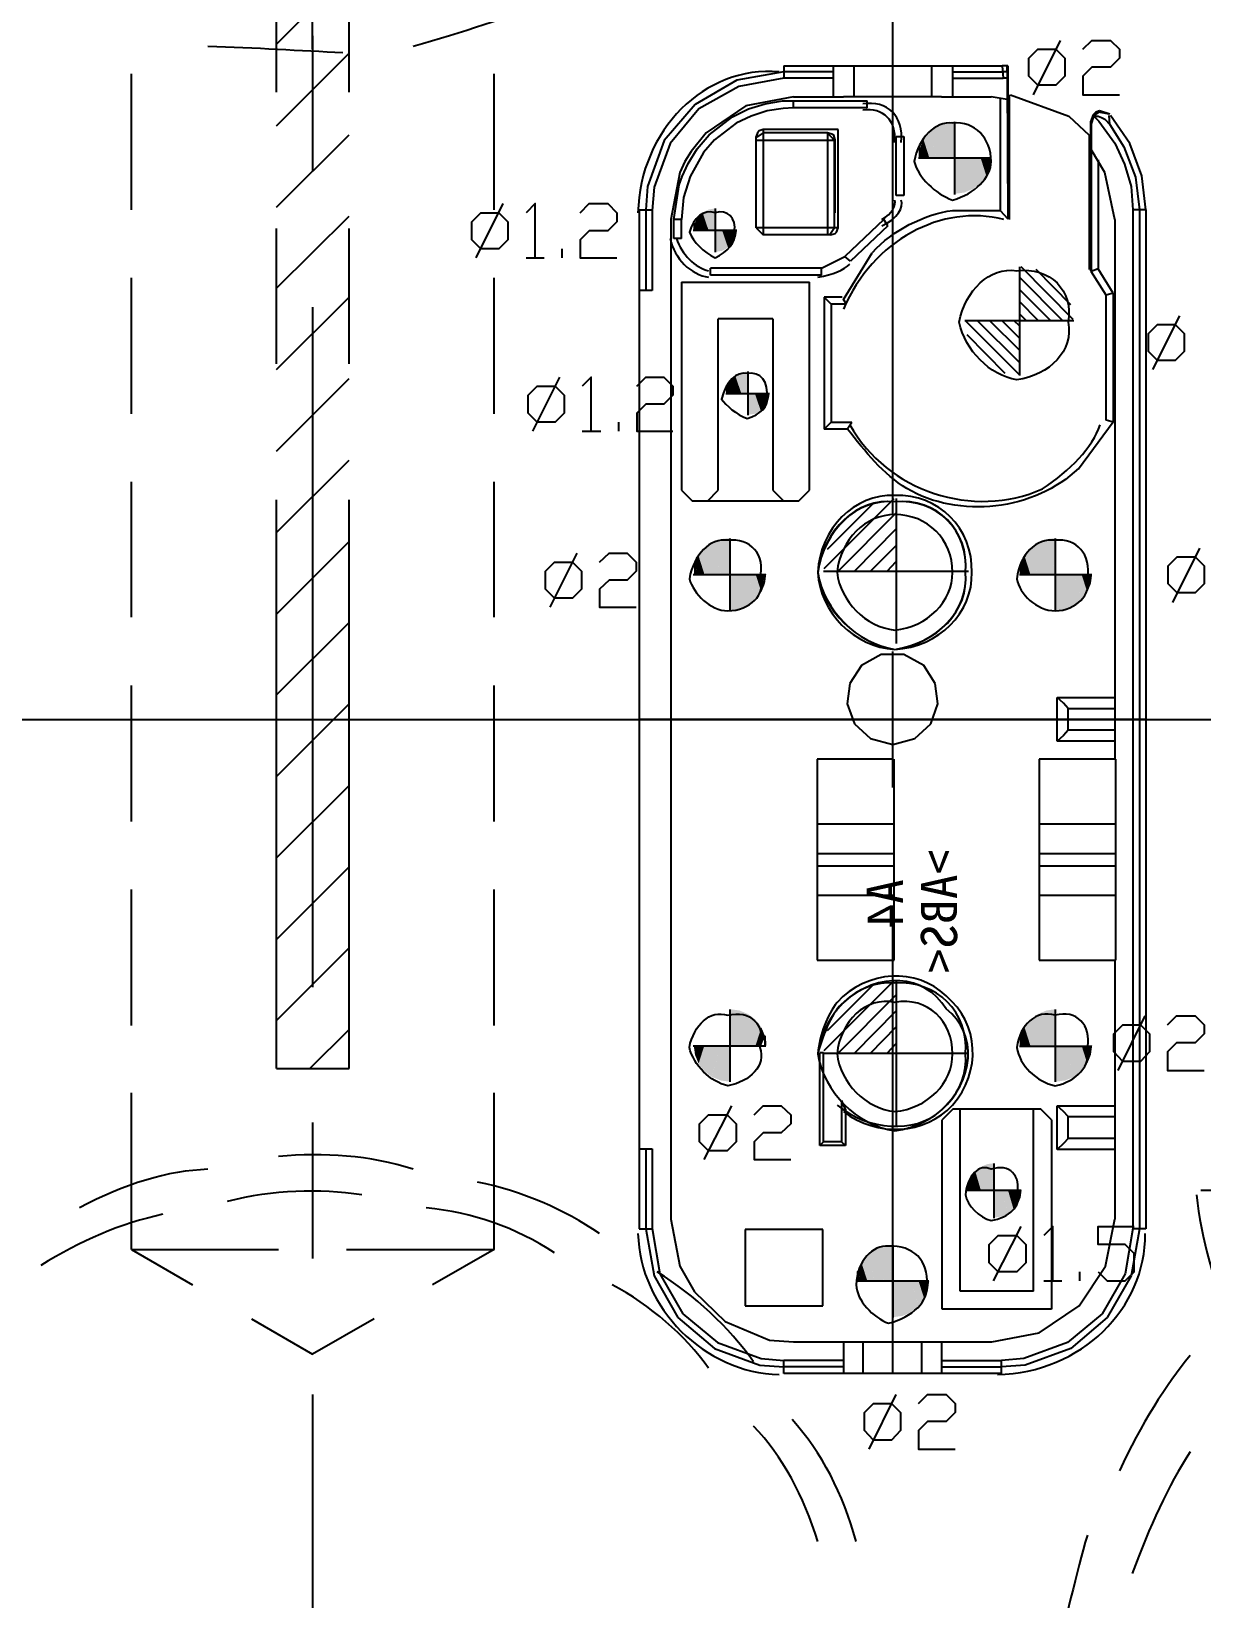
# Model space of a CAD drawing. Header units: millimetres. Extents: x 0 to 1170, y 491 to 1318.
# Drawn here: x 230.1 to 262.43, y 1083.93 to 1127.24 of the extents above; entities that cross this region are included whole.
import ezdxf

# ---------------------------------------------------------------- set-up
doc = ezdxf.new("R2010")
doc.units = ezdxf.units.MM
doc.styles.add('PDF SimSun', font='simsun.ttc')

# ---------------------------------------------------------------- blocks, each defined once
blk = doc.blocks.new('AHH1270-500010_1')
at = {"transparency": 33554687}
for points in [[(255.354, 1123.753), (255.355, 1124.72), (255.112, 1124.619)], [(255.354, 1123.753), (255.614, 1123.754), (255.355, 1124.72)], [(255.614, 1123.753), (255.614, 1124.754), (255.355, 1124.72)], [(254.747, 1123.753), (254.747, 1124.254), (254.646, 1124.013)], [(254.906, 1123.753), (254.906, 1124.462), (254.747, 1124.254)], [(254.747, 1123.753), (254.906, 1123.754), (254.747, 1124.254)], [(255.113, 1123.753), (255.112, 1124.619), (254.906, 1124.462)], [(254.906, 1123.753), (255.112, 1123.754), (254.906, 1124.462)], [(255.113, 1123.753), (255.355, 1123.754), (255.112, 1124.619)], [(254.646, 1123.753), (254.747, 1123.754), (254.646, 1124.013)], [(255.614, 1122.752), (255.873, 1122.786), (255.614, 1123.754)], [(255.873, 1122.786), (255.873, 1123.754), (255.614, 1123.754)], [(255.873, 1122.786), (256.114, 1122.887), (255.873, 1123.754)], [(256.114, 1122.886), (256.114, 1123.754), (255.873, 1123.754)], [(256.114, 1122.886), (256.322, 1123.045), (256.114, 1123.754)], [(256.322, 1123.045), (256.322, 1123.754), (256.114, 1123.754)], [(256.322, 1123.045), (256.481, 1123.252), (256.322, 1123.754)], [(256.481, 1123.252), (256.481, 1123.754), (256.322, 1123.754)], [(256.481, 1123.252), (256.581, 1123.493), (256.481, 1123.754)], [(256.581, 1123.494), (256.581, 1123.754), (256.481, 1123.754)], [(256.581, 1123.494), (256.614, 1123.754), (256.581, 1123.754)], [(248.509, 1121.747), (248.51, 1122.099), (248.425, 1121.933)], [(248.509, 1121.747), (248.643, 1121.746), (248.51, 1122.099)], [(248.642, 1121.747), (248.643, 1122.232), (248.51, 1122.099)], [(248.642, 1121.747), (248.809, 1121.746), (248.643, 1122.232)], [(248.81, 1121.747), (248.809, 1122.317), (248.643, 1122.232)], [(248.995, 1121.747), (248.996, 1122.348), (248.809, 1122.317)], [(248.81, 1121.747), (248.996, 1121.746), (248.809, 1122.317)], [(248.424, 1121.747), (248.51, 1121.746), (248.425, 1121.933)], [(248.995, 1121.146), (249.182, 1121.175), (248.996, 1121.746)], [(249.181, 1121.175), (249.182, 1121.746), (248.996, 1121.746)], [(249.181, 1121.175), (249.349, 1121.261), (249.182, 1121.746)], [(249.348, 1121.261), (249.349, 1121.746), (249.182, 1121.746)], [(249.348, 1121.261), (249.482, 1121.393), (249.349, 1121.746)], [(249.481, 1121.394), (249.482, 1121.746), (249.349, 1121.746)], [(249.481, 1121.394), (249.567, 1121.562), (249.482, 1121.746)], [(249.567, 1121.561), (249.567, 1121.746), (249.482, 1121.746)], [(249.567, 1121.561), (249.597, 1121.746), (249.567, 1121.746)], [(249.713, 1117.244), (249.712, 1117.815), (249.545, 1117.73)], [(249.898, 1117.244), (249.898, 1117.845), (249.712, 1117.815)], [(249.713, 1117.244), (249.898, 1117.244), (249.712, 1117.815)], [(249.412, 1117.244), (249.412, 1117.597), (249.327, 1117.43)], [(249.327, 1117.244), (249.412, 1117.244), (249.327, 1117.43)], [(249.545, 1117.244), (249.545, 1117.73), (249.412, 1117.597)], [(249.412, 1117.244), (249.545, 1117.244), (249.412, 1117.597)], [(249.545, 1117.244), (249.712, 1117.244), (249.545, 1117.73)], [(249.898, 1116.643), (250.084, 1116.673), (249.898, 1117.244)], [(250.084, 1116.673), (250.084, 1117.244), (249.898, 1117.244)], [(250.084, 1116.673), (250.251, 1116.758), (250.084, 1117.244)], [(250.251, 1116.758), (250.251, 1117.244), (250.084, 1117.244)], [(250.251, 1116.758), (250.384, 1116.891), (250.251, 1117.244)], [(250.384, 1116.891), (250.384, 1117.244), (250.251, 1117.244)], [(250.384, 1116.891), (250.469, 1117.057), (250.384, 1117.244)], [(250.47, 1117.058), (250.469, 1117.244), (250.384, 1117.244)], [(250.47, 1117.058), (250.499, 1117.244), (250.469, 1117.244)], [(248.901, 1112.242), (248.902, 1113.108), (248.694, 1112.95)], [(248.901, 1112.242), (249.143, 1112.241), (248.902, 1113.108)], [(249.143, 1112.242), (249.143, 1113.209), (248.902, 1113.108)], [(249.402, 1112.242), (249.402, 1113.243), (249.143, 1113.209)], [(249.143, 1112.242), (249.402, 1112.241), (249.143, 1113.209)], [(257.905, 1112.242), (257.905, 1113.108), (257.698, 1112.95)], [(258.146, 1112.242), (258.146, 1113.209), (257.905, 1113.108)], [(257.905, 1112.242), (258.146, 1112.241), (257.905, 1113.108)], [(258.405, 1112.242), (258.405, 1113.243), (258.146, 1113.209)], [(258.146, 1112.242), (258.405, 1112.241), (258.146, 1113.209)], [(248.535, 1112.242), (248.535, 1112.743), (248.435, 1112.502)], [(248.694, 1112.242), (248.694, 1112.95), (248.535, 1112.743)], [(248.535, 1112.242), (248.694, 1112.241), (248.535, 1112.743)], [(248.694, 1112.242), (248.902, 1112.241), (248.694, 1112.95)], [(257.538, 1112.242), (257.538, 1112.743), (257.439, 1112.502)], [(257.697, 1112.242), (257.698, 1112.95), (257.538, 1112.743)], [(257.538, 1112.242), (257.698, 1112.241), (257.538, 1112.743)], [(257.697, 1112.242), (257.905, 1112.241), (257.698, 1112.95)], [(248.435, 1112.242), (248.535, 1112.241), (248.435, 1112.502)], [(249.402, 1111.24), (249.661, 1111.274), (249.402, 1112.241)], [(249.661, 1111.274), (249.661, 1112.241), (249.402, 1112.241)], [(249.661, 1111.274), (249.902, 1111.374), (249.661, 1112.241)], [(249.902, 1111.374), (249.902, 1112.241), (249.661, 1112.241)], [(249.902, 1111.374), (250.109, 1111.533), (249.902, 1112.241)], [(250.11, 1111.534), (250.109, 1112.241), (249.902, 1112.241)], [(250.11, 1111.534), (250.269, 1111.741), (250.109, 1112.241)], [(250.269, 1111.741), (250.269, 1112.241), (250.109, 1112.241)], [(250.269, 1111.741), (250.368, 1111.982), (250.269, 1112.241)], [(250.369, 1111.983), (250.368, 1112.241), (250.269, 1112.241)], [(250.369, 1111.983), (250.404, 1112.241), (250.368, 1112.241)], [(257.438, 1112.242), (257.538, 1112.241), (257.439, 1112.502)], [(258.405, 1111.24), (258.664, 1111.274), (258.405, 1112.241)], [(258.664, 1111.274), (258.664, 1112.241), (258.405, 1112.241)], [(258.664, 1111.274), (258.906, 1111.374), (258.664, 1112.241)], [(258.906, 1111.374), (258.906, 1112.241), (258.664, 1112.241)], [(258.906, 1111.374), (259.113, 1111.533), (258.906, 1112.241)], [(259.113, 1111.534), (259.113, 1112.241), (258.906, 1112.241)], [(259.113, 1111.534), (259.273, 1111.741), (259.113, 1112.241)], [(259.272, 1111.741), (259.273, 1112.241), (259.113, 1112.241)], [(259.272, 1111.741), (259.372, 1111.982), (259.273, 1112.241)], [(259.372, 1111.983), (259.372, 1112.241), (259.273, 1112.241)], [(259.372, 1111.983), (259.407, 1112.241), (259.372, 1112.241)], [(249.402, 1099.219), (249.661, 1100.187), (249.402, 1100.221)], [(249.661, 1099.219), (249.661, 1100.187), (249.402, 1099.219)], [(249.661, 1099.219), (249.902, 1100.086), (249.661, 1100.187)], [(249.902, 1099.219), (249.902, 1100.086), (249.661, 1099.219)], [(249.902, 1099.219), (250.109, 1099.928), (249.902, 1100.086)], [(257.905, 1099.219), (257.905, 1100.086), (257.698, 1099.928)], [(258.146, 1099.219), (258.146, 1100.187), (257.905, 1100.086)], [(257.905, 1099.219), (258.146, 1099.219), (257.905, 1100.086)], [(258.405, 1099.219), (258.405, 1100.221), (258.146, 1100.187)], [(258.146, 1099.219), (258.405, 1099.219), (258.146, 1100.187)], [(250.11, 1099.219), (250.109, 1099.928), (249.902, 1099.219)], [(250.11, 1099.219), (250.269, 1099.721), (250.109, 1099.928)], [(250.269, 1099.219), (250.269, 1099.721), (250.109, 1099.219)], [(250.269, 1099.219), (250.368, 1099.478), (250.269, 1099.721)], [(257.538, 1099.219), (257.538, 1099.721), (257.439, 1099.478)], [(257.697, 1099.219), (257.698, 1099.928), (257.538, 1099.721)], [(257.538, 1099.219), (257.698, 1099.219), (257.538, 1099.721)], [(257.697, 1099.219), (257.905, 1099.219), (257.698, 1099.928)], [(248.435, 1098.96), (248.435, 1099.219), (248.4, 1099.219)], [(248.535, 1098.719), (248.535, 1099.219), (248.435, 1098.96)], [(248.435, 1098.96), (248.535, 1099.219), (248.435, 1099.219)], [(248.694, 1098.511), (248.694, 1099.219), (248.535, 1098.719)], [(248.535, 1098.719), (248.694, 1099.219), (248.535, 1099.219)], [(248.901, 1098.352), (248.902, 1099.219), (248.694, 1098.511)], [(248.694, 1098.511), (248.902, 1099.219), (248.694, 1099.219)], [(248.901, 1098.352), (249.143, 1099.219), (248.902, 1099.219)], [(249.143, 1098.252), (249.143, 1099.219), (248.902, 1098.351)], [(249.402, 1098.218), (249.402, 1099.219), (249.143, 1098.252)], [(249.143, 1098.252), (249.402, 1099.219), (249.143, 1099.219)], [(250.369, 1099.219), (250.404, 1099.219), (250.368, 1099.478)], [(257.438, 1099.219), (257.538, 1099.219), (257.439, 1099.478)], [(258.405, 1098.218), (258.664, 1098.252), (258.405, 1099.219)], [(258.664, 1098.252), (258.664, 1099.219), (258.405, 1099.219)], [(258.664, 1098.252), (258.906, 1098.351), (258.664, 1099.219)], [(258.906, 1098.352), (258.906, 1099.219), (258.664, 1099.219)], [(258.906, 1098.352), (259.113, 1098.511), (258.906, 1099.219)], [(259.113, 1098.511), (259.113, 1099.219), (258.906, 1099.219)], [(259.113, 1098.511), (259.273, 1098.719), (259.113, 1099.219)], [(259.272, 1098.719), (259.273, 1099.219), (259.113, 1099.219)], [(259.272, 1098.719), (259.372, 1098.96), (259.273, 1099.219)], [(259.372, 1098.96), (259.372, 1099.219), (259.273, 1099.219)], [(259.372, 1098.96), (259.407, 1099.219), (259.372, 1099.219)], [(256.176, 1095.216), (256.176, 1095.746), (256.057, 1095.592)], [(256.332, 1095.216), (256.332, 1095.867), (256.176, 1095.746)], [(256.176, 1095.216), (256.332, 1095.216), (256.176, 1095.746)], [(256.513, 1095.216), (256.513, 1095.941), (256.332, 1095.867)], [(256.332, 1095.216), (256.513, 1095.216), (256.332, 1095.867)], [(256.707, 1095.216), (256.706, 1095.966), (256.513, 1095.941)], [(256.513, 1095.216), (256.706, 1095.216), (256.513, 1095.941)], [(256.057, 1095.216), (256.057, 1095.592), (255.981, 1095.409)], [(255.982, 1095.216), (256.057, 1095.216), (255.981, 1095.409)], [(256.057, 1095.216), (256.176, 1095.216), (256.057, 1095.592)], [(256.707, 1094.465), (256.902, 1094.491), (256.706, 1095.216)], [(256.901, 1094.49), (256.902, 1095.216), (256.706, 1095.216)], [(256.901, 1094.49), (257.082, 1094.565), (256.902, 1095.216)], [(257.083, 1094.565), (257.082, 1095.216), (256.902, 1095.216)], [(257.083, 1094.565), (257.238, 1094.684), (257.082, 1095.216)], [(257.238, 1094.685), (257.238, 1095.216), (257.082, 1095.216)], [(257.238, 1094.685), (257.357, 1094.84), (257.238, 1095.216)], [(257.357, 1094.84), (257.357, 1095.216), (257.238, 1095.216)], [(257.357, 1094.84), (257.432, 1095.021), (257.357, 1095.216)], [(257.432, 1095.021), (257.432, 1095.216), (257.357, 1095.216)], [(257.432, 1095.021), (257.458, 1095.216), (257.432, 1095.216)], [(253.403, 1092.713), (253.403, 1093.579), (253.195, 1093.421)], [(253.644, 1092.713), (253.644, 1093.68), (253.403, 1093.579)], [(253.403, 1092.713), (253.644, 1092.712), (253.403, 1093.579)], [(253.903, 1092.713), (253.903, 1093.714), (253.644, 1093.68)], [(253.644, 1092.713), (253.903, 1092.712), (253.644, 1093.68)], [(253.036, 1092.713), (253.035, 1093.214), (252.936, 1092.971)], [(253.195, 1092.713), (253.195, 1093.421), (253.035, 1093.214)], [(253.036, 1092.713), (253.195, 1092.712), (253.035, 1093.214)], [(253.195, 1092.713), (253.403, 1092.712), (253.195, 1093.421)], [(252.936, 1092.713), (253.035, 1092.712), (252.936, 1092.971)], [(253.903, 1091.711), (254.162, 1091.745), (253.903, 1092.712)], [(254.162, 1091.745), (254.162, 1092.712), (253.903, 1092.712)], [(254.162, 1091.745), (254.405, 1091.845), (254.162, 1092.712)], [(254.404, 1091.845), (254.405, 1092.712), (254.162, 1092.712)], [(254.404, 1091.845), (254.61, 1092.004), (254.405, 1092.712)], [(254.611, 1092.004), (254.61, 1092.712), (254.405, 1092.712)], [(254.611, 1092.004), (254.77, 1092.212), (254.61, 1092.712)], [(254.77, 1092.212), (254.77, 1092.712), (254.61, 1092.712)], [(254.77, 1092.212), (254.871, 1092.453), (254.77, 1092.712)], [(254.87, 1092.453), (254.871, 1092.712), (254.77, 1092.712)], [(254.87, 1092.453), (254.905, 1092.712), (254.871, 1092.712)]]:
    blk.add_hatch(color=6, dxfattribs=at).paths.add_polyline_path(points)
at = {"color": 1, "transparency": 33554687}
for points in [[(253.901, 1126.283), (253.901, 1235.277)], [(237.869, 1127.116), (237.869, 1123.374)], [(253.901, 1113.869), (253.901, 1126.283)], [(237.869, 1119.615), (237.869, 1100.834)], [(253.901, 1106.35), (253.901, 1110.109)], [(228.842, 1108.229), (368.269, 1108.229)], [(260.888, 1108.229), (246.896, 1108.229)], [(253.901, 1090.158), (253.901, 1102.59)], [(237.869, 1097.092), (237.869, 1093.333)], [(237.869, 1089.573), (237.869, 1070.793)]]:
    blk.add_lwpolyline(points, dxfattribs=at)
at = {"color": 2, "transparency": 33554687}
for points in [[(236.876, 1125.556), (236.876, 1141.268)], [(238.88, 1125.556), (238.88, 1141.268)], [(236.876, 1126.886), (238.88, 1128.89)], [(236.876, 1124.634), (238.88, 1126.638)], [(232.868, 1122.31), (232.868, 1126.07)], [(242.888, 1122.31), (242.888, 1126.07)], [(236.876, 1122.381), (238.88, 1124.385)], [(236.876, 1120.147), (238.88, 1122.133)], [(236.876, 1118.054), (236.876, 1121.796)], [(238.88, 1118.054), (238.88, 1121.796)], [(232.868, 1116.671), (232.868, 1120.431)], [(242.888, 1116.671), (242.888, 1120.431)], [(236.876, 1117.895), (238.88, 1119.899)], [(236.876, 1115.642), (238.88, 1117.646)], [(236.876, 1113.39), (238.88, 1115.394)], [(232.868, 1111.049), (232.868, 1114.791)], [(242.888, 1111.049), (242.888, 1114.791)], [(236.876, 1098.582), (236.876, 1114.295)], [(238.88, 1098.582), (238.88, 1114.295)], [(236.876, 1111.138), (238.88, 1113.142)], [(236.876, 1108.903), (238.88, 1110.907)], [(232.868, 1105.41), (232.868, 1109.169)], [(242.888, 1105.41), (242.888, 1109.169)], [(236.876, 1106.651), (238.88, 1108.655)], [(236.876, 1104.399), (238.88, 1106.403)], [(236.876, 1102.147), (238.88, 1104.151)], [(232.868, 1099.77), (232.868, 1103.53)], [(242.888, 1099.77), (242.888, 1103.53)], [(236.876, 1099.912), (238.88, 1101.916)], [(237.798, 1098.582), (238.88, 1099.664)], [(236.876, 1098.582), (238.88, 1098.582)], [(232.868, 1093.581), (232.868, 1097.908)], [(242.888, 1093.581), (242.888, 1097.908)], [(266.155, 1095.213), (262.413, 1095.213)], [(232.868, 1093.581), (236.929, 1093.581)], [(232.868, 1093.581), (234.553, 1092.606)], [(238.809, 1093.581), (242.888, 1093.581)], [(242.888, 1093.581), (241.185, 1092.606)], [(236.184, 1091.666), (237.869, 1090.69)], [(239.572, 1091.666), (237.869, 1090.69)]]:
    blk.add_lwpolyline(points, dxfattribs=at)
at = {"color": 5, "transparency": 33554687}
blk.add_lwpolyline([(237.869, 1126.744), (237.869, 1137.633)], dxfattribs=at)
at = {"color": 6, "transparency": 33554687}
for points in [[(257.785, 1125.485), (258.53, 1126.992)], [(259.15, 1126.744), (259.398, 1126.992), (259.913, 1126.992), (260.161, 1126.744), (260.161, 1126.496), (259.913, 1126.247), (259.398, 1126.247), (259.15, 1125.999), (259.15, 1125.485), (260.161, 1125.485)], [(257.909, 1125.751), (257.661, 1125.999), (257.661, 1126.496), (257.909, 1126.744), (258.405, 1126.744), (258.654, 1126.496), (258.654, 1125.999), (258.405, 1125.751), (257.909, 1125.751)], [(255.603, 1124.74), (255.603, 1122.736)], [(254.646, 1123.753), (254.646, 1124.013), (254.646, 1123.753)], [(254.61, 1123.747), (256.614, 1123.747)], [(242.516, 1121.229), (242.267, 1121.477), (242.267, 1121.973), (242.516, 1122.222), (243.012, 1122.222), (243.26, 1121.973), (243.26, 1121.477), (243.012, 1121.229), (242.516, 1121.229)], [(242.391, 1120.98), (243.136, 1122.488)], [(244.023, 1120.98), (244.023, 1122.488), (243.775, 1122.222)], [(245.264, 1122.222), (245.513, 1122.488), (246.027, 1122.488), (246.275, 1122.222), (246.275, 1121.973), (246.027, 1121.725), (245.513, 1121.725), (245.264, 1121.477), (245.264, 1120.98), (246.275, 1120.98)], [(248.989, 1122.346), (248.989, 1121.14)], [(248.386, 1121.743), (249.591, 1121.743)], [(248.424, 1121.747), (248.425, 1121.933), (248.424, 1121.747)], [(244.768, 1120.98), (244.768, 1121.229)], [(243.775, 1120.98), (244.271, 1120.98)], [(257.395, 1120.732), (257.395, 1117.735)], [(258.6, 1119.242), (257.395, 1120.448)], [(258.884, 1119.278), (257.448, 1120.732)], [(258.813, 1119.686), (257.856, 1120.661)], [(258.264, 1119.242), (257.395, 1120.111)], [(257.927, 1119.242), (257.395, 1119.774)], [(258.902, 1119.242), (255.887, 1119.242)], [(257.395, 1117.753), (255.905, 1119.242)], [(257.395, 1118.09), (256.242, 1119.242)], [(257.395, 1118.427), (256.579, 1119.242)], [(257.395, 1118.764), (256.916, 1119.242)], [(257.395, 1119.101), (257.253, 1119.242)], [(257.59, 1119.242), (257.395, 1119.437)], [(261.207, 1118.143), (260.959, 1118.391), (260.959, 1118.888), (261.207, 1119.136), (261.704, 1119.136), (261.952, 1118.888), (261.952, 1118.391), (261.704, 1118.143), (261.207, 1118.143)], [(261.083, 1117.895), (261.828, 1119.384)], [(257.004, 1117.788), (255.958, 1118.852)], [(249.893, 1117.841), (249.893, 1116.635)], [(244.076, 1116.44), (243.828, 1116.689), (243.828, 1117.185), (244.076, 1117.434), (244.573, 1117.434), (244.821, 1117.185), (244.821, 1116.689), (244.573, 1116.44), (244.076, 1116.44)], [(243.952, 1116.192), (244.697, 1117.682)], [(245.566, 1116.192), (245.566, 1117.682), (245.318, 1117.434)], [(246.825, 1117.434), (247.073, 1117.682), (247.57, 1117.682), (247.818, 1117.434), (247.818, 1117.185), (247.57, 1116.937), (247.073, 1116.937), (246.825, 1116.689), (246.825, 1116.192), (247.818, 1116.192)], [(249.327, 1117.244), (249.327, 1117.43), (249.327, 1117.244)], [(249.29, 1117.238), (250.496, 1117.238)], [(245.318, 1116.192), (245.832, 1116.192)], [(246.328, 1116.192), (246.328, 1116.44)], [(252.003, 1112.397), (253.936, 1114.33)], [(253.99, 1114.33), (253.99, 1110.322)], [(252.092, 1112.929), (253.387, 1114.224)], [(252.393, 1112.326), (253.99, 1113.94)], [(252.837, 1112.326), (253.99, 1113.496)], [(249.396, 1113.23), (249.396, 1111.227)], [(253.28, 1112.326), (253.99, 1113.035)], [(258.388, 1113.23), (258.388, 1111.227)], [(244.555, 1111.581), (244.307, 1111.829), (244.307, 1112.326), (244.555, 1112.574), (245.052, 1112.574), (245.3, 1112.326), (245.3, 1111.829), (245.052, 1111.581), (244.555, 1111.581)], [(244.431, 1111.333), (245.176, 1112.823)], [(245.796, 1112.574), (246.062, 1112.823), (246.559, 1112.823), (246.807, 1112.574), (246.807, 1112.326), (246.559, 1112.078), (246.062, 1112.078), (245.796, 1111.829), (245.796, 1111.333), (246.807, 1111.333)], [(253.741, 1112.326), (253.99, 1112.592)], [(261.757, 1111.723), (261.509, 1111.971), (261.509, 1112.468), (261.757, 1112.716), (262.254, 1112.716), (262.502, 1112.468), (262.502, 1111.971), (262.254, 1111.723), (261.757, 1111.723)], [(261.633, 1111.457), (262.378, 1112.964)], [(248.386, 1112.237), (250.39, 1112.237)], [(248.435, 1112.242), (248.435, 1112.502), (248.435, 1112.242)], [(251.986, 1112.326), (255.994, 1112.326)], [(257.395, 1112.237), (259.398, 1112.237)], [(257.438, 1112.242), (257.439, 1112.502), (257.438, 1112.242)], [(252.003, 1099.079), (253.936, 1101.012)], [(252.092, 1099.628), (253.387, 1100.923)], [(253.99, 1101.012), (253.99, 1097.021)], [(252.393, 1099.008), (253.99, 1100.622)], [(249.396, 1100.214), (249.396, 1098.21)], [(252.837, 1099.008), (253.99, 1100.178)], [(258.388, 1100.214), (258.388, 1098.21)], [(260.126, 1098.529), (260.87, 1100.036)], [(261.491, 1099.788), (261.739, 1100.036), (262.254, 1100.036), (262.502, 1099.788), (262.502, 1099.54), (262.254, 1099.291), (261.739, 1099.291), (261.491, 1099.043), (261.491, 1098.529), (262.502, 1098.529)], [(253.28, 1099.008), (253.99, 1099.735)], [(260.25, 1098.777), (260.001, 1099.043), (260.001, 1099.54), (260.25, 1099.788), (260.746, 1099.788), (260.995, 1099.54), (260.995, 1099.043), (260.746, 1098.777), (260.25, 1098.777)], [(250.39, 1099.203), (248.386, 1099.203)], [(250.369, 1099.219), (250.368, 1099.478), (250.369, 1099.219)], [(253.741, 1099.008), (253.99, 1099.274)], [(257.395, 1099.203), (259.398, 1099.203)], [(257.438, 1099.219), (257.439, 1099.478), (257.438, 1099.219)], [(251.986, 1099.008), (255.994, 1099.008)], [(248.687, 1096.064), (249.45, 1097.553)], [(250.07, 1097.305), (250.319, 1097.553), (250.815, 1097.553), (251.081, 1097.305), (251.081, 1097.057), (250.815, 1096.809), (250.319, 1096.809), (250.07, 1096.56), (250.07, 1096.064), (251.081, 1096.064)], [(248.811, 1096.312), (248.563, 1096.56), (248.563, 1097.057), (248.811, 1097.305), (249.325, 1097.305), (249.574, 1097.057), (249.574, 1096.56), (249.325, 1096.312), (248.811, 1096.312)], [(256.703, 1094.45), (256.703, 1095.957)], [(255.982, 1095.216), (255.981, 1095.409), (255.982, 1095.216)], [(257.448, 1095.213), (255.94, 1095.213)], [(256.809, 1092.96), (256.561, 1093.209), (256.561, 1093.723), (256.809, 1093.971), (257.324, 1093.971), (257.572, 1093.723), (257.572, 1093.209), (257.324, 1092.96), (256.809, 1092.96)], [(256.685, 1092.712), (257.448, 1094.219)], [(258.317, 1092.712), (258.317, 1094.219), (258.068, 1093.971)], [(259.576, 1092.96), (259.824, 1092.712), (260.321, 1092.712), (260.569, 1092.96), (260.569, 1093.475), (260.321, 1093.723), (259.576, 1093.723), (259.576, 1094.219), (260.569, 1094.219)], [(253.901, 1093.705), (253.901, 1091.701)], [(252.89, 1092.712), (254.894, 1092.712)], [(252.936, 1092.713), (252.936, 1092.971), (252.936, 1092.713)], [(258.068, 1092.712), (258.565, 1092.712)], [(259.062, 1092.712), (259.062, 1092.96)], [(253.369, 1088.314), (253.121, 1088.58), (253.121, 1089.077), (253.369, 1089.325), (253.865, 1089.325), (254.114, 1089.077), (254.114, 1088.58), (253.865, 1088.314), (253.369, 1088.314)], [(253.245, 1088.066), (253.99, 1089.573)], [(254.61, 1089.325), (254.859, 1089.573), (255.373, 1089.573), (255.621, 1089.325), (255.621, 1089.077), (255.373, 1088.828), (254.859, 1088.828), (254.61, 1088.58), (254.61, 1088.066), (255.621, 1088.066)]]:
    blk.add_lwpolyline(points, dxfattribs=at)
at = {"color": 3, "transparency": 33554687}
for points in [[(250.886, 1126.123), (249.591, 1125.893)], [(250.886, 1126.283), (256.916, 1126.283)], [(250.886, 1126.283), (250.886, 1125.946)], [(252.252, 1126.123), (250.886, 1126.123)], [(252.252, 1126.283), (252.252, 1125.432)], [(252.819, 1126.283), (252.819, 1125.432)], [(254.965, 1126.283), (254.965, 1125.432)], [(255.55, 1126.283), (255.55, 1125.432)], [(255.55, 1126.123), (256.933, 1126.123)], [(256.916, 1126.283), (256.951, 1125.946)], [(257.075, 1126.283), (256.916, 1126.283)], [(257.058, 1126.123), (256.933, 1126.123)], [(257.058, 1126.123), (257.058, 1126.283)], [(257.058, 1126.123), (257.058, 1125.946)], [(257.075, 1126.283), (257.075, 1122.062)], [(249.591, 1125.893), (248.439, 1125.219)], [(249.645, 1125.715), (248.545, 1125.095)], [(250.886, 1125.946), (249.645, 1125.715)], [(252.252, 1125.946), (250.886, 1125.946)], [(255.55, 1125.946), (256.951, 1125.946)], [(257.058, 1125.946), (256.951, 1125.946)], [(257.058, 1125.946), (257.075, 1122.062)], [(248.439, 1125.219), (247.587, 1124.226)], [(249.84, 1125.183), (248.74, 1124.439)], [(251.152, 1125.432), (249.84, 1125.183)], [(249.911, 1125.095), (250.372, 1125.237)], [(250.372, 1125.237), (250.851, 1125.325)], [(250.851, 1125.325), (251.01, 1125.325), (251.099, 1125.325), (251.152, 1125.325)], [(251.152, 1125.13), (250.868, 1125.112)], [(251.152, 1125.432), (252.535, 1125.432)], [(251.152, 1125.325), (253.192, 1125.325)], [(251.152, 1125.13), (251.152, 1125.325)], [(253.192, 1125.13), (251.152, 1125.13)], [(255.249, 1125.432), (252.535, 1125.432)], [(253.192, 1125.13), (253.192, 1125.325)], [(255.249, 1125.432), (256.614, 1125.432)], [(257.058, 1125.361), (256.614, 1125.432)], [(256.863, 1125.396), (256.863, 1122.293)], [(257.058, 1125.361), (257.058, 1125.361)], [(257.111, 1125.485), (257.111, 1122.044)], [(257.146, 1125.485), (257.146, 1125.485)], [(257.146, 1125.485), (258.76, 1124.9)], [(248.545, 1125.095), (247.747, 1124.137)], [(248.829, 1124.385), (249.467, 1124.882)], [(249.574, 1124.705), (248.971, 1124.243)], [(249.467, 1124.882), (249.911, 1125.095)], [(249.982, 1124.9), (249.574, 1124.705)], [(250.425, 1125.041), (249.982, 1124.9)], [(250.868, 1125.112), (250.425, 1125.041)], [(258.76, 1124.9), (259.328, 1124.368)], [(259.611, 1125.041), (259.505, 1125.006), (259.434, 1124.935), (259.363, 1124.74)], [(259.363, 1124.74), (259.363, 1120.626)], [(259.594, 1125.006), (259.434, 1124.9), (259.398, 1124.811), (259.381, 1124.722)], [(259.381, 1124.651), (259.452, 1124.9)], [(259.452, 1124.9), (259.594, 1124.758), (260.037, 1124.155)], [(259.452, 1124.9), (259.576, 1124.9), (259.664, 1124.864), (259.753, 1124.811), (259.895, 1124.669)], [(259.877, 1124.953), (259.594, 1125.006)], [(259.895, 1124.953), (259.611, 1125.041)], [(259.877, 1124.953), (259.877, 1124.953)], [(259.895, 1124.669), (259.877, 1124.917)], [(259.877, 1124.917), (259.877, 1124.917)], [(260.445, 1124.137), (259.913, 1124.917)], [(259.913, 1124.917), (259.913, 1124.917)], [(248.74, 1124.439), (248.332, 1123.924)], [(248.492, 1123.995), (248.829, 1124.385)], [(250.319, 1124.527), (250.212, 1124.492), (250.159, 1124.439), (250.124, 1124.332)], [(250.124, 1121.814), (250.124, 1124.332)], [(250.319, 1124.439), (250.141, 1124.314)], [(250.141, 1124.314), (250.141, 1124.314)], [(252.393, 1124.527), (250.319, 1124.527)], [(250.319, 1124.527), (250.319, 1121.619)], [(252.092, 1124.439), (250.319, 1124.439)], [(252.092, 1124.439), (250.726, 1124.439)], [(250.726, 1124.439), (250.726, 1124.439)], [(252.092, 1124.439), (252.092, 1124.439)], [(252.092, 1124.439), (252.092, 1121.619)], [(252.287, 1124.226), (252.092, 1124.439)], [(252.305, 1124.243), (252.269, 1124.368), (252.216, 1124.403), (252.092, 1124.439)], [(252.393, 1121.814), (252.393, 1124.527)], [(253.99, 1124.332), (254.202, 1124.332)], [(253.99, 1122.701), (253.99, 1124.332)], [(254.202, 1124.332), (254.202, 1122.701)], [(259.328, 1124.368), (259.328, 1120.661)], [(259.328, 1124.368), (259.328, 1124.368)], [(259.381, 1124.651), (259.381, 1123.977)], [(259.381, 1124.651), (259.381, 1124.651)], [(259.895, 1124.669), (260.285, 1124.048)], [(247.587, 1124.226), (247.126, 1122.949)], [(247.747, 1124.137), (247.304, 1122.931)], [(248.332, 1123.924), (248.155, 1123.64), (248.013, 1123.339)], [(248.244, 1123.587), (248.492, 1123.995)], [(248.669, 1123.889), (248.297, 1123.233)], [(248.971, 1124.243), (248.669, 1123.889)], [(252.287, 1124.226), (250.124, 1124.226)], [(252.287, 1124.226), (252.287, 1124.226)], [(252.287, 1121.814), (252.287, 1124.226)], [(252.305, 1122.222), (252.305, 1124.243)], [(259.381, 1123.995), (259.381, 1120.608)], [(259.381, 1123.995), (259.381, 1123.995)], [(259.753, 1123.339), (259.381, 1123.977)], [(260.037, 1124.155), (260.303, 1123.57)], [(260.285, 1124.048), (260.604, 1123.215)], [(260.782, 1123.25), (260.445, 1124.137)], [(247.995, 1123.002), (248.084, 1123.233), (248.244, 1123.587)], [(259.576, 1123.694), (259.576, 1120.679)], [(260.303, 1123.57), (260.48, 1122.949)], [(248.013, 1123.339), (247.765, 1122.044)], [(247.854, 1122.044), (247.995, 1123.002)], [(248.297, 1123.233), (248.12, 1122.647)], [(260.037, 1122.044), (259.753, 1123.339)], [(260.604, 1123.215), (260.711, 1122.31)], [(260.888, 1122.31), (260.782, 1123.25)], [(247.126, 1122.949), (247.073, 1122.31)], [(247.304, 1122.931), (247.251, 1122.293)], [(248.12, 1122.647), (248.066, 1122.044)], [(254.202, 1122.701), (253.99, 1122.701)], [(260.48, 1122.949), (260.533, 1122.31)], [(246.896, 1122.31), (247.251, 1122.31)], [(246.896, 1122.31), (246.896, 1094.149)], [(247.073, 1122.31), (247.073, 1120.076)], [(247.251, 1122.31), (247.251, 1120.076)], [(252.305, 1122.222), (252.305, 1122.222)], [(255.55, 1122.293), (256.863, 1122.293)], [(256.863, 1122.293), (257.075, 1122.062)], [(260.888, 1122.31), (260.533, 1122.31)], [(260.533, 1122.31), (260.533, 1094.166)], [(260.711, 1122.31), (260.711, 1094.149)], [(260.888, 1122.31), (260.888, 1094.149)], [(247.765, 1122.044), (247.765, 1094.415)], [(248.066, 1122.044), (247.854, 1122.044)], [(247.854, 1121.512), (247.854, 1122.044)], [(248.066, 1121.512), (248.066, 1122.044)], [(252.393, 1121.814), (250.124, 1121.814)], [(250.124, 1121.814), (250.319, 1121.619)], [(252.287, 1121.814), (252.163, 1121.619)], [(252.181, 1121.619), (252.305, 1121.654), (252.34, 1121.69), (252.393, 1121.814)], [(253.653, 1122.044), (252.571, 1121.016)], [(253.759, 1121.867), (252.73, 1120.892)], [(253.759, 1121.867), (253.653, 1122.044)], [(260.037, 1122.044), (260.037, 1107.13)], [(248.066, 1121.512), (247.854, 1121.512)], [(252.181, 1121.619), (250.319, 1121.619)], [(252.163, 1121.619), (252.163, 1121.619)], [(251.932, 1120.697), (252.571, 1121.016)], [(252.624, 1119.703), (252.535, 1119.828), (253.333, 1121.122)], [(252.73, 1120.892), (252.571, 1121.016)], [(251.932, 1120.697), (248.864, 1120.697)], [(248.864, 1120.501), (248.864, 1120.697)], [(251.932, 1120.501), (248.864, 1120.501)], [(251.932, 1120.501), (251.932, 1120.697)], [(259.576, 1120.679), (259.381, 1120.608)], [(259.789, 1119.952), (259.381, 1120.608)], [(259.381, 1120.608), (259.381, 1120.608)], [(259.984, 1120.005), (259.576, 1120.679)], [(247.251, 1120.076), (246.896, 1120.076)], [(248.066, 1120.306), (251.595, 1120.306)], [(248.066, 1120.306), (248.066, 1114.561)], [(251.595, 1114.561), (251.595, 1120.306)], [(259.984, 1120.005), (259.789, 1119.952)], [(259.789, 1116.494), (259.789, 1119.952)], [(259.984, 1120.005), (259.984, 1116.44)], [(252.5, 1119.899), (252.003, 1119.899)], [(252.003, 1119.899), (252.003, 1116.245)], [(252.198, 1119.703), (252.003, 1119.899)], [(252.624, 1119.703), (252.198, 1119.703)], [(252.198, 1119.703), (252.198, 1116.44)], [(250.585, 1119.296), (249.077, 1119.296)], [(249.077, 1114.561), (249.077, 1119.296)], [(250.585, 1119.296), (250.585, 1114.561)], [(259.984, 1116.44), (259.789, 1116.494)], [(252.198, 1116.44), (252.003, 1116.245)], [(252.642, 1116.245), (252.003, 1116.245)], [(252.198, 1116.44), (252.766, 1116.44)], [(252.642, 1116.245), (252.766, 1116.44)], [(259.984, 1116.44), (259.026, 1115.146)], [(248.066, 1114.561), (248.368, 1114.259)], [(248.776, 1114.259), (249.077, 1114.561)], [(250.585, 1114.561), (250.886, 1114.259)], [(251.294, 1114.259), (251.595, 1114.561)], [(251.294, 1114.259), (248.368, 1114.259)], [(253.582, 1110.021), (253.032, 1109.719)], [(254.202, 1110.021), (253.582, 1110.021)], [(254.752, 1109.719), (254.202, 1110.021)], [(253.032, 1109.719), (252.713, 1109.223)], [(255.071, 1109.223), (254.752, 1109.719)], [(252.713, 1109.223), (252.642, 1108.655)], [(255.142, 1108.655), (255.071, 1109.223)], [(258.441, 1108.832), (260.037, 1108.832)], [(258.441, 1107.627), (258.441, 1108.832)], [(258.742, 1108.531), (258.618, 1108.673), (258.441, 1108.832)], [(252.642, 1108.655), (252.837, 1108.105)], [(254.947, 1108.105), (255.142, 1108.655)], [(258.742, 1108.531), (260.037, 1108.531)], [(258.742, 1107.928), (258.742, 1108.531)], [(252.837, 1108.105), (253.28, 1107.697)], [(254.504, 1107.697), (254.947, 1108.105)], [(258.742, 1107.928), (258.618, 1107.786), (258.441, 1107.627)], [(260.037, 1107.928), (258.742, 1107.928)], [(253.28, 1107.697), (253.901, 1107.538)], [(253.901, 1107.538), (254.504, 1107.697)], [(260.037, 1107.627), (258.441, 1107.627)], [(251.808, 1107.13), (251.808, 1101.579)], [(253.901, 1107.13), (251.808, 1107.13)], [(253.936, 1101.579), (253.936, 1107.13)], [(260.055, 1107.13), (257.944, 1107.13)], [(257.944, 1107.13), (257.944, 1101.579)], [(260.055, 1107.13), (260.055, 1101.579)], [(251.808, 1105.339), (253.936, 1105.339)], [(257.944, 1105.339), (260.055, 1105.339)], [(251.808, 1104.523), (253.936, 1104.523)], [(257.944, 1104.523), (260.055, 1104.523)], [(251.808, 1104.186), (253.936, 1104.186)], [(257.944, 1104.186), (260.055, 1104.186)], [(251.808, 1103.37), (253.936, 1103.37)], [(257.944, 1103.37), (260.055, 1103.37)], [(251.808, 1101.579), (253.936, 1101.579)], [(257.944, 1101.579), (260.055, 1101.579)], [(260.037, 1101.579), (260.037, 1094.415)], [(251.879, 1099.025), (251.986, 1099.025)], [(251.879, 1096.454), (251.879, 1099.008)], [(251.986, 1096.56), (251.986, 1099.025)], [(252.482, 1097.695), (252.482, 1096.56)], [(252.482, 1097.695), (252.518, 1097.589), (252.535, 1097.553), (252.553, 1097.518), (252.589, 1097.447)], [(252.589, 1097.447), (252.589, 1096.454)], [(255.568, 1097.465), (255.266, 1097.163)], [(255.568, 1097.465), (257.98, 1097.465)], [(255.763, 1092.428), (255.763, 1097.465)], [(257.785, 1092.428), (257.785, 1097.465)], [(258.281, 1097.163), (257.98, 1097.465)], [(258.441, 1096.348), (258.441, 1097.553)], [(258.441, 1097.553), (260.037, 1097.553)], [(258.742, 1097.252), (258.618, 1097.394), (258.441, 1097.553)], [(255.266, 1091.932), (255.266, 1097.163)], [(258.281, 1097.163), (258.281, 1091.932)], [(258.742, 1096.649), (258.742, 1097.252)], [(258.742, 1097.252), (260.037, 1097.252)], [(251.986, 1096.56), (251.879, 1096.454)], [(252.482, 1096.56), (251.986, 1096.56)], [(252.482, 1096.56), (252.589, 1096.454)], [(258.742, 1096.649), (258.618, 1096.507), (258.441, 1096.348)], [(260.037, 1096.649), (258.742, 1096.649)], [(246.896, 1096.365), (247.251, 1096.365)], [(247.073, 1096.365), (247.073, 1094.149)], [(247.251, 1096.365), (247.251, 1094.149)], [(252.589, 1096.454), (251.879, 1096.454)], [(260.037, 1096.348), (258.441, 1096.348)], [(247.765, 1094.415), (248.013, 1093.12)], [(259.771, 1093.12), (260.037, 1094.415)], [(246.896, 1094.149), (247.251, 1094.149)], [(247.073, 1094.149), (247.304, 1092.854)], [(247.251, 1094.166), (247.463, 1092.907)], [(249.822, 1094.131), (249.822, 1092.02)], [(251.968, 1094.131), (249.822, 1094.131)], [(251.968, 1092.02), (251.968, 1094.131)], [(260.533, 1094.166), (260.321, 1092.907)], [(260.711, 1094.149), (260.48, 1092.854)], [(260.888, 1094.149), (260.533, 1094.149)], [(248.013, 1093.12), (248.421, 1092.41)], [(259.044, 1092.02), (259.771, 1093.12)], [(247.304, 1092.854), (247.96, 1091.701)], [(247.463, 1092.907), (248.102, 1091.808)], [(260.321, 1092.907), (259.682, 1091.808)], [(260.48, 1092.854), (259.824, 1091.701)], [(248.421, 1092.41), (249.272, 1091.595)], [(257.785, 1092.428), (255.763, 1092.428)], [(248.102, 1091.808), (249.059, 1091.01)], [(249.822, 1092.02), (251.968, 1092.02)], [(258.281, 1091.932), (255.266, 1091.932)], [(257.944, 1091.276), (259.044, 1092.02)], [(259.682, 1091.808), (258.725, 1091.01)], [(247.96, 1091.701), (248.971, 1090.85)], [(249.272, 1091.595), (250.496, 1091.08)], [(259.824, 1091.701), (258.813, 1090.85)], [(249.059, 1091.01), (250.265, 1090.566)], [(250.496, 1091.08), (251.152, 1091.027)], [(251.152, 1091.027), (252.855, 1091.027)], [(252.535, 1091.027), (252.535, 1090.158)], [(252.855, 1091.027), (254.929, 1091.027)], [(253.085, 1090.158), (253.085, 1091.027)], [(254.699, 1090.158), (254.699, 1091.027)], [(254.929, 1091.027), (256.632, 1091.027)], [(255.249, 1091.027), (255.249, 1090.158)], [(256.632, 1091.027), (257.944, 1091.276)], [(258.725, 1091.01), (257.519, 1090.566)], [(248.971, 1090.85), (250.23, 1090.389)], [(250.265, 1090.566), (250.886, 1090.513)], [(250.886, 1090.158), (250.886, 1090.513)], [(252.535, 1090.513), (250.886, 1090.513)], [(255.249, 1090.513), (256.898, 1090.513)], [(257.519, 1090.566), (256.898, 1090.513)], [(256.898, 1090.158), (256.898, 1090.513)], [(258.813, 1090.85), (257.554, 1090.389)], [(250.23, 1090.389), (250.886, 1090.336)], [(252.535, 1090.336), (250.886, 1090.336)], [(256.898, 1090.158), (250.886, 1090.158)], [(255.249, 1090.336), (256.898, 1090.336)], [(257.554, 1090.389), (256.898, 1090.336)]]:
    blk.add_lwpolyline(points, dxfattribs=at)
at = {"color": 5, "transparency": 33554687}
for points in [[(240.653, 1126.833), (242.015, 1127.233), (243.249, 1127.602), (244.378, 1128.074)], [(234.978, 1126.833), (236.278, 1126.787), (237.563, 1126.712), (238.703, 1126.655)], [(262.112, 1090.655), (261.45, 1089.833), (260.742, 1088.758), (260.161, 1087.463)], [(262.112, 1087.995), (261.511, 1087.053), (260.992, 1085.927), (260.516, 1084.625)], [(259.274, 1085.689), (258.967, 1084.641), (258.67, 1083.389), (258.388, 1081.965)]]:
    blk.add_open_spline(points, degree=3, dxfattribs=at)
at = {"color": 3, "transparency": 33554687}
for points in [[(250.762, 1126.123), (248.697, 1126.298), (246.912, 1124.513), (246.86, 1122.222)], [(254.131, 1124.173), (254.208, 1124.89), (253.757, 1125.341), (253.067, 1125.237)], [(253.954, 1124.173), (254.007, 1124.779), (253.646, 1125.14), (253.067, 1125.059)], [(253.599, 1122.044), (253.875, 1122.2), (254.007, 1122.449), (253.954, 1122.576)], [(253.599, 1121.867), (254.044, 1122.071), (254.208, 1122.382), (254.131, 1122.576)], [(256.969, 1122.044), (255.253, 1122.476), (253.354, 1121.482), (252.535, 1119.562)], [(253.338, 1121.133), (253.908, 1121.748), (254.728, 1122.175), (255.559, 1122.293)], [(247.747, 1121.512), (247.868, 1120.961), (248.319, 1120.511), (248.811, 1120.448)], [(247.924, 1121.512), (248.07, 1121.073), (248.43, 1120.712), (248.811, 1120.626)], [(251.826, 1120.448), (252.257, 1120.511), (252.553, 1120.658), (252.713, 1120.803)], [(254.287, 1114.61), (253.633, 1115.003), (253.14, 1115.627), (252.647, 1116.251)], [(259.028, 1115.162), (258.431, 1114.587), (257.605, 1114.231), (256.745, 1114.13)], [(256.745, 1114.13), (255.886, 1114.03), (254.992, 1114.185), (254.287, 1114.61)], [(246.86, 1094.024), (246.912, 1091.961), (248.697, 1090.176), (250.762, 1090.123)], [(256.792, 1090.123), (259.11, 1090.176), (260.895, 1091.961), (260.87, 1094.024)]]:
    blk.add_open_spline(points, degree=3, dxfattribs=at)
at = {"color": 6, "transparency": 33554687}
for points in [[(256.614, 1123.64), (256.615, 1123.2), (256.167, 1122.752), (255.55, 1122.576), (255.061, 1122.752), (254.612, 1123.2), (254.486, 1123.64), (254.612, 1124.306), (255.061, 1124.755), (255.55, 1124.705), (256.167, 1124.755), (256.615, 1124.306), (256.614, 1123.64)], [(249.521, 1121.69), (249.596, 1121.415), (249.327, 1121.146), (248.989, 1120.98), (248.664, 1121.146), (248.395, 1121.415), (248.279, 1121.69), (248.395, 1122.079), (248.664, 1122.348), (248.989, 1122.222), (249.327, 1122.348), (249.596, 1122.079), (249.521, 1121.69)], [(255.728, 1119.207), (255.902, 1118.416), (256.574, 1117.744), (257.324, 1117.611), (258.233, 1117.744), (258.906, 1118.416), (258.742, 1119.207), (258.906, 1120.075), (258.233, 1120.748), (257.324, 1120.626), (256.574, 1120.748), (255.902, 1120.075), (255.728, 1119.207)], [(250.407, 1117.079), (250.499, 1116.912), (250.23, 1116.643), (249.875, 1116.547), (249.567, 1116.643), (249.298, 1116.912), (249.166, 1117.079), (249.298, 1117.576), (249.567, 1117.845), (249.875, 1117.788), (250.23, 1117.845), (250.499, 1117.576), (250.407, 1117.079)], [(255.905, 1112.291), (256.007, 1111.231), (255.111, 1110.335), (253.954, 1110.162), (252.899, 1110.335), (252.002, 1111.231), (251.826, 1112.291), (252.002, 1113.443), (252.899, 1114.34), (253.954, 1114.241), (255.111, 1114.34), (256.007, 1113.443), (255.905, 1112.291)], [(250.23, 1112.113), (250.403, 1111.689), (249.955, 1111.24), (249.343, 1111.227), (248.849, 1111.24), (248.4, 1111.689), (248.279, 1112.113), (248.4, 1112.794), (248.849, 1113.243), (249.343, 1113.177), (249.955, 1113.243), (250.403, 1112.794), (250.23, 1112.113)], [(259.274, 1112.113), (259.406, 1111.689), (258.958, 1111.24), (258.388, 1111.227), (257.852, 1111.24), (257.404, 1111.689), (257.324, 1112.113), (257.404, 1112.794), (257.852, 1113.243), (258.388, 1113.177), (258.958, 1113.243), (259.406, 1112.794), (259.274, 1112.113)], [(255.905, 1098.99), (256.007, 1097.919), (255.11, 1097.022), (253.954, 1096.862), (252.898, 1097.022), (252.002, 1097.919), (251.826, 1098.99), (252.002, 1100.131), (252.898, 1101.027), (253.954, 1100.941), (255.11, 1101.027), (256.007, 1100.131), (255.905, 1098.99)], [(248.279, 1099.167), (248.4, 1098.666), (248.849, 1098.218), (249.343, 1098.103), (249.955, 1098.218), (250.403, 1098.666), (250.23, 1099.167), (250.403, 1099.772), (249.955, 1100.22), (249.343, 1100.054), (248.849, 1100.22), (248.4, 1099.772), (248.279, 1099.167)], [(259.274, 1099.167), (259.406, 1098.666), (258.958, 1098.218), (258.388, 1098.103), (257.852, 1098.218), (257.404, 1098.666), (257.324, 1099.167), (257.404, 1099.772), (257.852, 1100.22), (258.388, 1100.054), (258.958, 1100.22), (259.406, 1099.772), (259.274, 1099.167)], [(257.324, 1095.088), (257.458, 1094.801), (257.122, 1094.465), (256.614, 1094.379), (256.292, 1094.465), (255.956, 1094.801), (255.905, 1095.088), (255.956, 1095.63), (256.292, 1095.967), (256.614, 1095.798), (257.122, 1095.967), (257.458, 1095.63), (257.324, 1095.088)], [(254.841, 1092.606), (254.904, 1092.159), (254.456, 1091.711), (253.777, 1091.542), (253.35, 1091.711), (252.902, 1092.159), (252.89, 1092.606), (252.902, 1093.266), (253.35, 1093.714), (253.777, 1093.67), (254.456, 1093.714), (254.904, 1093.266), (254.841, 1092.606)]]:
    blk.add_open_spline(points, degree=3, knots=[0, 0, 0, 0, 1, 1, 1, 2, 2, 2, 3, 3, 3, 4, 4, 4, 4], dxfattribs=at)
at = {"color": 3, "transparency": 33554687}
for points, knots in [([(252.713, 1116.369), (253.75, 1114.52), (256.112, 1113.748), (258.033, 1114.596), (258.803, 1115.114), (259.415, 1115.734), (259.629, 1116.369)], [0, 0, 0, 0, 1, 1, 1, 2, 2, 2, 2]), ([(256.082, 1112.291), (256.117, 1111.175), (255.171, 1110.228), (253.954, 1110.162), (252.837, 1110.228), (251.891, 1111.175), (251.826, 1112.291), (251.891, 1113.509), (252.837, 1114.455), (253.954, 1114.419), (255.171, 1114.455), (256.117, 1113.509), (256.082, 1112.291)], [0, 0, 0, 0, 1, 1, 1, 2, 2, 2, 3, 3, 3, 4, 4, 4, 4]), ([(255.905, 1112.291), (256.017, 1111.23), (255.116, 1110.329), (253.954, 1110.162), (252.893, 1110.329), (251.992, 1111.23), (251.826, 1112.291), (251.992, 1113.453), (252.893, 1114.354), (253.954, 1114.241), (255.116, 1114.354), (256.017, 1113.453), (255.905, 1112.291)], [0, 0, 0, 0, 1, 1, 1, 2, 2, 2, 3, 3, 3, 4, 4, 4, 4]), ([(255.55, 1112.291), (255.554, 1111.486), (254.86, 1110.792), (253.954, 1110.695), (253.148, 1110.792), (252.454, 1111.486), (252.358, 1112.291), (252.454, 1113.198), (253.148, 1113.891), (253.954, 1113.887), (254.86, 1113.891), (255.554, 1113.198), (255.55, 1112.291)], [0, 0, 0, 0, 1, 1, 1, 2, 2, 2, 3, 3, 3, 4, 4, 4, 4]), ([(252.535, 1097.394), (253.465, 1096.676), (254.801, 1096.751), (255.55, 1097.571), (256.357, 1098.49), (256.283, 1099.826), (255.373, 1100.586), (254.543, 1101.382), (253.207, 1101.308), (252.358, 1100.409), (252.08, 1100.047), (251.888, 1099.541), (251.826, 1098.99)], [0, 0, 0, 0, 1, 1, 1, 2, 2, 2, 3, 3, 3, 4, 4, 4, 4]), ([(252.358, 1097.571), (253.23, 1096.864), (254.502, 1096.785), (255.195, 1097.394), (256.169, 1098.255), (256.249, 1099.527), (255.373, 1100.231), (254.778, 1101.194), (253.506, 1101.274), (252.535, 1100.409), (252.24, 1100.156), (251.992, 1099.607), (251.826, 1098.99)], [0, 0, 0, 0, 1, 1, 1, 2, 2, 2, 3, 3, 3, 4, 4, 4, 4]), ([(255.55, 1098.99), (255.554, 1098.173), (254.86, 1097.48), (253.954, 1097.394), (253.148, 1097.48), (252.454, 1098.173), (252.358, 1098.99), (252.454, 1099.885), (253.148, 1100.579), (253.954, 1100.409), (254.86, 1100.579), (255.554, 1099.885), (255.55, 1098.99)], [0, 0, 0, 0, 1, 1, 1, 2, 2, 2, 3, 3, 3, 4, 4, 4, 4])]:
    blk.add_open_spline(points, degree=3, knots=knots, dxfattribs=at)
at = {"color": 4, "transparency": 33554687}
for points in [[(240.653, 1095.798), (239.44, 1096.19), (238.193, 1096.262), (236.929, 1096.152)], [(234.978, 1095.798), (233.876, 1095.758), (232.68, 1095.4), (231.432, 1094.734)], [(245.796, 1094.024), (244.816, 1094.693), (243.67, 1095.187), (242.427, 1095.443)], [(239.235, 1095.088), (238.039, 1095.266), (236.8, 1095.227), (235.51, 1094.911)], [(233.737, 1094.556), (232.585, 1094.304), (231.443, 1093.821), (230.368, 1093.138)], [(244.555, 1093.492), (243.472, 1094.192), (242.303, 1094.604), (241.008, 1094.734)], [(250.053, 1090.477), (249.356, 1091.447), (248.448, 1092.304), (247.392, 1092.96)], [(248.811, 1090.3), (248.15, 1091.228), (247.209, 1092.034), (246.151, 1092.606)], [(252.89, 1085.512), (252.512, 1086.845), (251.952, 1087.96), (251.117, 1088.881)], [(251.826, 1085.512), (251.442, 1086.774), (250.855, 1087.866), (250.053, 1088.704)]]:
    blk.add_open_spline(points, degree=3, dxfattribs=at)
at = {"color": 2, "transparency": 33554687}
blk.add_open_spline([(262.289, 1095.088), (262.414, 1093.898), (262.761, 1092.602), (263.353, 1091.364)], degree=3, dxfattribs=at)
at = {"color": 1, "extrusion": (0, 0, -1), "char_height": 1.00116, "attachment_point": 7, "text_direction": (0, -1, 0), "style": 'PDF SimSun'}
for s, insert in [('\\W1.000140;>ABS<', (255.692, 1104.625)), ('\\W0.999792;A4', (254.179, 1103.812))]:
    blk.add_mtext(s, dxfattribs=dict(at, insert=insert))

msp = doc.modelspace()

# ---------------------------------------------------------------- block references
msp.add_blockref('AHH1270-500010_1', (0, 0))

doc.saveas('drawing.dxf')
